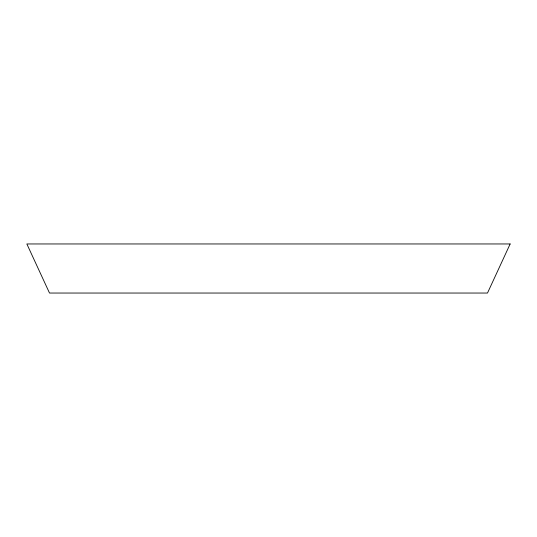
<?xml version="1.0" encoding="UTF-8"?>
<svg xmlns="http://www.w3.org/2000/svg" width="537" height="537" viewBox="0 0 537 537"><rect width="100%" height="100%" fill="white"/><g stroke="black" fill="none" stroke-linecap="round" stroke-linejoin="round"><path stroke-width="0.81" d="M510.15 243.959L487.495 293.041L49.505 293.041L26.85 243.959L510.15 243.959"/></g></svg>
